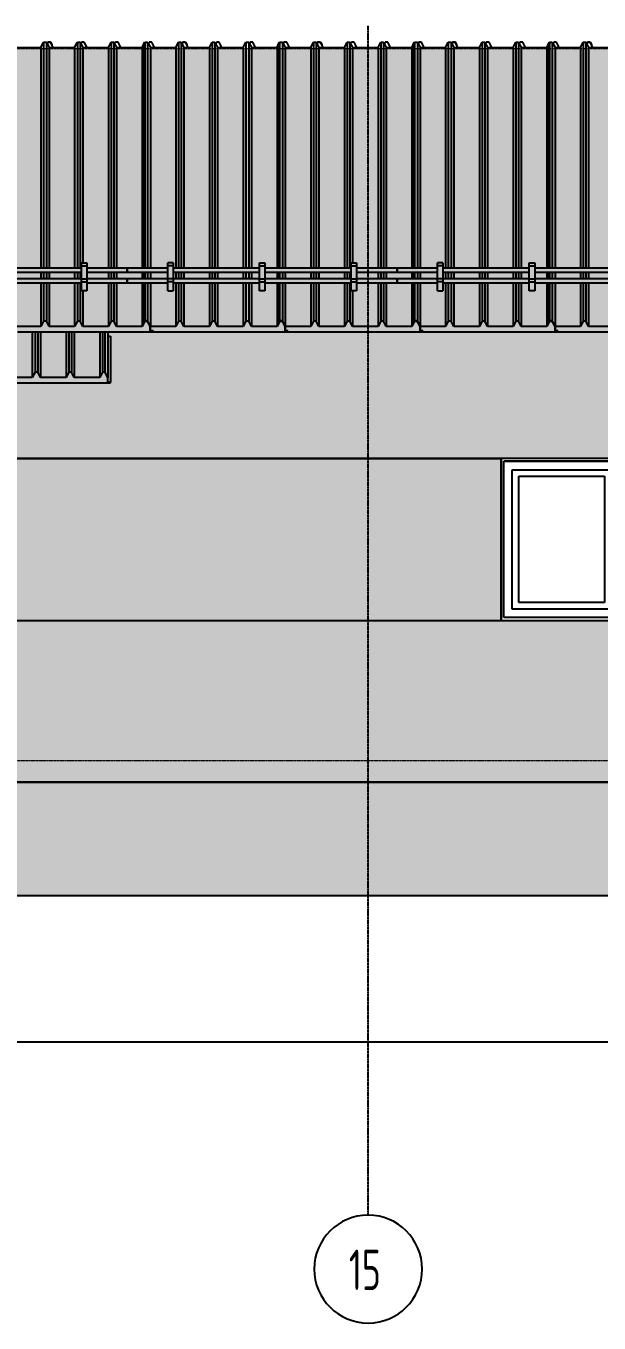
# Model space of a CAD drawing. Header units: millimetres. Extents: x 2162 to 93478, y -2737 to 52379.
# Drawn here: x 15799 to 20047, y 27258 to 36874 of the extents above; entities that cross this region are included whole.
import ezdxf

# ---------------------------------------------------------------- set-up
doc = ezdxf.new("R2010")
doc.units = ezdxf.units.MM
doc.linetypes.add('Штрихпунктир 15 х 2 х 2 мм', pattern=[19, 15, -2, 0, -2])
doc.linetypes.add('Штрихпунктирная', pattern=[30, 25, -2.25, 0.5, -2.25])
doc.layers.add('Axes', color=40, linetype='Штрихпунктирная')
doc.layers.add('Dimension', color=4, linetype='Continuous')
doc.layers.add('Level', color=7, linetype='Continuous', lineweight=9)
doc.layers.add('Text', color=219, linetype='Continuous', lineweight=20)
doc.styles.add('GOST Common_1', font='gost.shx', dxfattribs={"width": 0.8, "height": 250})
doc.styles.add('KOTE', font='romrust.shx', dxfattribs={"width": 0.8})
doc.dimstyles.new('ayala 100', dxfattribs={"dimscale": 50, "dimtxt": 6, "dimasz": 4.4, "dimexe": 3, "dimexo": 5, "dimgap": 1, "dimtad": 1, "dimtoh": 1, "dimdec": 0, "dimzin": 9, "dimdsep": 46, "dimtxsty": 'KOTE', "dimblk": 'ARCHTICK', "dimcen": 0, "dimdle": 3, "dimclrd": 4, "dimclre": 4, "dimclrt": 3, "dimadec": 0, "dimazin": 0, "dimtfac": 0.666667, "dimtdec": 0, "dimtix": 1, "dimtmove": 1, "dimatfit": 0, "dimfxl": 1, "dimtvp": 1, "dimtolj": 1, "dimarcsym": 0})

# ---------------------------------------------------------------- blocks, each defined once
blk = doc.blocks.new('wind02')
for p, q in [((-48392.2, 2240), (-48392.2, 1040)), ((-47492.2, 2240), (-48392.2, 2240)), ((-48372.2, 1060), (-48372.2, 2220)), ((-47512.2, 2220), (-48372.2, 2220)), ((-48372.2, 1060), (-48372.2, 2220)), ((-48372.2, 2220), (-47512.2, 2220)), ((-47512.2, 1060), (-47512.2, 2220)), ((-47512.2, 2220), (-47512.2, 1060)), ((-47492.2, 2240), (-47492.2, 1040)), ((-48309.2, 2157), (-47575.2, 2157)), ((-48309.2, 1123), (-48309.2, 2157)), ((-47575.2, 2157), (-47575.2, 1123)), ((-48260.2, 1172), (-48260.2, 2108)), ((-48260.2, 2108), (-47624.2, 2108)), ((-47624.2, 2108), (-47624.2, 1172)), ((-47624.2, 1172), (-48260.2, 1172)), ((-47512.2, 1060), (-48372.2, 1060)), ((-47512.2, 1060), (-48372.2, 1060)), ((-47575.2, 1123), (-48309.2, 1123)), ((-48392.2, 1040), (-47492.2, 1040))]:
    blk.add_line(p, q)
blk = doc.blocks.new('_ArchTick')
at = {"color": 0, "linetype": 'ByBlock', "const_width": 0.15}
blk.add_lwpolyline([(-0.5, -0.5), (0.5, 0.5)], dxfattribs=at)
blk = doc.blocks.new('*D80')
at = {"layer": 'Defpoints', "color": 0, "transparency": 16777216}
for p in [(60470.5, 29342.6), (6185.5, 28827.3), (60470.5, 28827.3)]:
    blk.add_point(p, dxfattribs=at)
at = {"layer": 'Dimension', "color": 4, "lineweight": -2, "transparency": 16777216}
for p, q in [((6185.5, 29077.3), (6185.5, 29492.6)), ((60470.5, 29077.3), (60470.5, 29492.6)), ((6035.5, 29342.6), (60620.5, 29342.6))]:
    blk.add_line(p, q, dxfattribs=at)
at = {"layer": 'Dimension', "color": 4, "lineweight": -2, "transparency": 16777216, "xscale": 220, "yscale": 220, "zscale": 220, "rotation": 180}
blk.add_blockref('_ArchTick', (6185.5, 29342.6), dxfattribs=at)
at = {"layer": 'Dimension', "color": 4, "lineweight": -2, "transparency": 16777216, "xscale": 220, "yscale": 220, "zscale": 220}
blk.add_blockref('_ArchTick', (60470.5, 29342.6), dxfattribs=at)
at = {"layer": 'Dimension', "color": 3, "transparency": 16777216, "insert": (33328, 29542.6), "char_height": 300, "attachment_point": 5, "style": 'KOTE'}
blk.add_mtext('\\A1;54285', dxfattribs=at)

msp = doc.modelspace()

# ---------------------------------------------------------------- hatches: boundary and pattern name
at = {"true_color": 0x61993b}
h = msp.add_hatch(color=85, dxfattribs=at)
h.dxf.hatch_style = 1
h.paths.add_polyline_path([(48769.5, 36707.7), (8890.8, 36707.7), (8890.8, 34609.3), (48769.5, 34609.3)])
h = msp.add_hatch(color=85, dxfattribs=at)
h.dxf.hatch_style = 1
h.paths.add_polyline_path([(16422.8, 34657.6), (5638.4, 34657.6), (5638.4, 34210.3), (16422.8, 34210.3)])
at = {"true_color": 0xecece7}
h = msp.add_hatch(color=254, dxfattribs=at)
h.dxf.hatch_style = 1
edge = h.paths.add_edge_path(flags=17)
edge.add_line((23395.5, 33667.6), (23024.7, 33667.6))
edge.add_line((23024.7, 33667.6), (23024.7, 32467.6))
edge.add_line((23024.7, 32467.6), (23230.7, 32467.6))
edge.add_line((23230.7, 32467.6), (23230.7, 32527.7))
edge.add_line((23230.7, 32527.7), (23225.7, 32527.7))
edge.add_line((23225.7, 32527.7), (23225.7, 32577.7))
edge.add_line((23225.7, 32577.7), (23275.7, 32577.7))
edge.add_line((23275.7, 32577.7), (23275.7, 32572.7))
edge.add_line((23275.7, 32572.7), (23236.2, 32572.7))
edge.add_arc((23236.2, 32567.2), 5.5, 90, 174.78409)
edge.add_line((23230.7, 32567.7), (23233.9, 32567.7))
edge.add_line((23233.9, 32567.7), (23235.7, 32567.7))
edge.add_line((23235.7, 32567.7), (23241.2, 32567.7))
edge.add_line((23241.2, 32567.7), (23278.9, 32567.7))
edge.add_line((23278.9, 32567.7), (23280.7, 32567.7))
edge.add_line((23280.7, 32567.7), (23280.7, 32467.6))
edge.add_line((23280.7, 32467.6), (23395.5, 32467.6))
edge.add_line((23395.5, 32467.6), (23395.5, 33667.6))
h.paths.add_polyline_path([(23600.5, 34207.7), (23600.5, 33667.7), (26325.5, 33667.7), (26325.5, 32467.6), (26220.5, 32467.6), (25420.5, 32467.6), (24520.5, 32467.6), (23395.5, 32467.6), (23395.5, 33667.6), (23024.7, 33667.6), (23024.7, 33741.5), (21949.6, 33970), (21345.5, 33841.6), (21345.5, 33667.6), (21374.3, 33667.6), (22944.7, 33667.6), (22944.7, 32467.6), (22694.7, 32467.6), (22694.7, 33552.7), (21345.5, 33552.7), (21345.5, 31627.7), (21369.5, 31627.7), (21369.5, 30427.7), (21367.5, 30427.7), (21367.5, 31627.7), (21345.5, 31627.7), (21345.5, 33552.7), (21264.7, 33552.7), (21264.7, 31427.7), (21078.5, 31427.7), (21078.5, 33667.6), (21345.5, 33667.6), (21345.5, 33841.6), (20809.6, 33727.7), (20808.4, 33733.5), (20801.6, 33765.3), (20792.8, 33806.9), (21345.5, 33924.4), (21345.5, 34607.7), (19740.5, 34607.7), (19740.5, 34613.5), (19720.5, 34613.5), (19720.5, 34645.3), (19699.7, 34685.9), (19700.5, 34686.9), (19721, 34646.8), (19720.5, 34645.3), (19720.5, 34614), (19740.5, 34614), (19740.5, 34607.7), (20740.5, 34607.7), (20740.5, 34613.5), (20720.5, 34613.5), (20720.5, 34645.3), (20699.7, 34685.9), (20700.5, 34686.9), (20721, 34646.8), (20720.5, 34645.3), (20720.5, 34614), (20740.5, 34614), (20740.5, 34607.7), (21740.5, 34607.7), (21740.5, 34613.5), (21720.5, 34613.5), (21720.5, 34645.3), (21699.7, 34685.9), (21700.5, 34686.9), (21721, 34646.8), (21720.5, 34645.3), (21720.5, 34614), (21740.5, 34614), (21740.5, 34607.7), (22740.5, 34607.7), (22740.5, 34613.5), (22720.5, 34613.5), (22720.5, 34645.3), (22699.7, 34685.9), (22700.5, 34686.9), (22721, 34646.8), (22720.5, 34645.3), (22720.5, 34614), (22740.5, 34614), (22740.5, 34607.7), (23395.5, 34607.7), (23395.5, 34646.8), (23409.7, 34646.8), (23415.5, 34658.1), (23415.5, 34607.7), (23645.5, 34607.7), (23645.5, 34646.8), (23659.7, 34646.8), (23665.5, 34658.1), (23665.5, 34607.7), (23740.5, 34607.7), (23740.5, 34613.5), (23720.5, 34613.5), (23720.5, 34645.3), (23699.7, 34685.9), (23700.5, 34686.9), (23721, 34646.8), (23909.7, 34646.8), (23915.5, 34658.1), (23915.5, 34607.7), (24145.5, 34607.7), (24145.5, 34646.8), (24159.7, 34646.8), (24165.5, 34658.1), (24165.5, 34607.7), (24395.5, 34607.7), (24395.5, 34646.8), (24409.7, 34646.8), (24415.5, 34658.1), (24415.5, 34607.7), (24645.5, 34607.7), (24645.5, 34646.8), (24659.7, 34646.8), (24665.5, 34658.1), (24665.5, 34607.7), (24740.5, 34607.7), (24740.5, 34613.5), (24720.5, 34613.5), (24720.5, 34645.3), (24699.7, 34685.9), (24700.5, 34686.9), (24721, 34646.8), (24909.7, 34646.8), (24915.5, 34658.1), (24915.5, 34607.7), (25145.5, 34607.7), (25145.5, 34646.8), (25159.7, 34646.8), (25165.5, 34658.1), (25165.5, 34607.7), (25395.5, 34607.7), (25395.5, 34646.8), (25409.7, 34646.8), (25415.5, 34658.1), (25415.5, 34607.7), (25645.5, 34607.7), (25645.5, 34646.8), (25659.7, 34646.8), (25665.5, 34658.1), (25665.5, 34607.7), (25740.5, 34607.7), (25740.5, 34613.5), (25720.5, 34613.5), (25720.5, 34645.3), (25699.7, 34685.9), (25700.5, 34686.9), (25721, 34646.8), (25909.7, 34646.8), (25915.5, 34658.1), (25915.5, 34607.7), (26145.5, 34607.7), (26145.5, 34646.8), (26159.7, 34646.8), (26165.5, 34658.1), (26165.5, 34607.7), (26395.5, 34607.7), (26395.5, 34646.8), (26409.7, 34646.8), (26415.5, 34658.1), (26415.5, 34607.7), (26645.5, 34607.7), (26645.5, 34246.8), (26455.5, 34246.8), (26435.5, 34285.9), (26415.5, 34285.9), (26395.5, 34246.8), (26205.5, 34246.8), (26185.5, 34285.9), (26165.5, 34285.9), (26145.5, 34246.8), (25955.5, 34246.8), (25935.5, 34285.9), (25915.5, 34285.9), (25895.5, 34246.8), (25705.9, 34246.8), (25706.3, 34246), (25706.3, 34245.3), (25685.5, 34285.9), (25665.5, 34285.9), (25645.5, 34246.8), (25455.5, 34246.8), (25435.5, 34285.9), (25415.5, 34285.9), (25395.5, 34246.8), (25205.5, 34246.8), (25185.5, 34285.9), (25165.5, 34285.9), (25145.5, 34246.8), (24955.5, 34246.8), (24935.5, 34285.9), (24915.5, 34285.9), (24895.5, 34246.8), (24705.5, 34246.8), (24685.5, 34285.9), (24665.5, 34285.9), (24645.5, 34246.8), (24455.5, 34246.8), (24435.5, 34285.9), (24415.5, 34285.9), (24395.5, 34246.8), (24205.5, 34246.8), (24185.5, 34285.9), (24165.5, 34285.9), (24145.5, 34246.8), (23955.5, 34246.8), (23935.5, 34285.9), (23915.5, 34285.9), (23895.5, 34246.8), (23705.5, 34246.8), (23685.5, 34285.9), (23665.5, 34285.9), (23645.5, 34246.8), (23455.5, 34246.8), (23435.5, 34285.9), (23415.5, 34285.9), (23395.5, 34246.8), (23395.5, 34207.7)])
h.paths.add_polyline_path([(23106.5, 33806.9), (23102.5, 33788.4), (23097.8, 33766), (23091, 33734), (21951, 33976.3), (21957.8, 34008.3), (21962.5, 34030.3), (21966.5, 34049.2)], flags=16)
h.paths.add_polyline_path([(23106.5, 33806.9), (23102.5, 33788.4), (23102.5, 33788), (23097.8, 33766), (23091, 33734), (21951, 33976.3), (21957.8, 34008.3), (21962.5, 34030.3), (21962.5, 34030.7), (21966.5, 34049.2)], flags=0)
h.paths.add_polyline_path([(23102.5, 33788.4), (23102.5, 33788), (21962.5, 34030.3), (21962.5, 34030.7)], flags=0)
h.paths.add_polyline_path([(24625.5, 33647.7), (25485.5, 33647.7), (25485.5, 32487.7), (24625.5, 32487.7)], flags=16)
h.paths.add_polyline_path([(24688.5, 33584.7), (25422.5, 33584.7), (25422.5, 32550.7), (24688.5, 32550.7)], flags=0)
h.paths.add_polyline_path([(24737.5, 33535.7), (25373.5, 33535.7), (25373.5, 32599.7), (24737.5, 32599.7)], flags=0)
h.paths.add_polyline_path([(25665.6, 34286.9), (25665.2, 34286.1), (25685.8, 34286.1), (25686.3, 34286.9)], flags=16)
h.paths.add_polyline_path([(21345.5, 34607.7), (20740.5, 34607.7), (19740.5, 34607.7), (18335.5, 34607.7), (18335.5, 33667.6), (19320.5, 33667.6), (20220.5, 33667.6), (20998.5, 33667.6), (20998.5, 33767.8), (20809.6, 33727.7), (20808.4, 33733.5), (20801.6, 33765.3), (20792.8, 33806.9), (21345.5, 33924.4)], flags=17)
h.paths.add_polyline_path([(21949.6, 33970), (21345.5, 33841.6), (21345.5, 33667.6), (21374.3, 33667.6), (22944.7, 33667.6), (22944.7, 33758.5)], flags=17)
h.paths.add_polyline_path([(21345.5, 33841.6), (20809.6, 33727.7), (20808.4, 33733.5), (20801.6, 33765.3), (20792.8, 33806.9), (21345.5, 33924.4), (21345.5, 34607.7), (20740.5, 34607.7), (19740.5, 34607.7), (18335.5, 34607.7), (18335.5, 33667.6), (19320.5, 33667.6), (20220.5, 33667.6), (20998.5, 33667.6), (20998.5, 31427.7), (21078.5, 31427.7), (21078.5, 33667.6), (21345.5, 33667.6)])
h.paths.add_polyline_path([(22944.7, 32467.6), (22694.7, 32467.6), (22694.7, 33552.7), (21345.5, 33552.7), (21345.5, 31627.7), (21367.5, 31627.7), (21369.5, 31627.7), (21369.5, 31427.7), (22944.7, 31427.7)], flags=17)
h.paths.add_polyline_path([(22574.7, 31472.7), (21804.7, 31472.7), (21384.7, 31472.7), (21384.7, 33432.7), (21804.7, 33432.7), (22574.7, 33432.7)], flags=16)
h.paths.add_polyline_path([(22467.7, 31772.7), (21979.7, 31772.7), (21979.7, 33247.7), (22467.7, 33247.7)], flags=0)
edge = h.paths.add_edge_path(flags=0)
edge.add_arc((21864.7, 32527.7), 30, 0, 360)
h.paths.add_polyline_path([(21890.1, 32524.8), (21888.5, 32518.1), (21884.9, 32511.9), (21879.8, 32507), (21873.5, 32503.6), (21866.5, 32502.1), (21859.3, 32502.6), (21852.6, 32505.1), (21846.9, 32509.3), (21842.5, 32514.9), (21839.8, 32521.6), (21839.1, 32528.5), (21840.2, 32535.3), (21843.3, 32541.7), (21848, 32547.1), (21854, 32551), (21860.9, 32553), (21868, 32553.1), (21874.9, 32551.2), (21881, 32547.4), (21885.9, 32542.1), (21889, 32535.7), (21890.3, 32528.9), (21889.7, 32522), (21887.2, 32515.4), (21882.9, 32509.6), (21877.2, 32505.3), (21870.5, 32502.7), (21863.4, 32502.1), (21856.4, 32503.4), (21850, 32506.7), (21844.8, 32511.6), (21841.1, 32517.7), (21839.4, 32524.1), (21839.3, 32530.5), (21840.9, 32537.2), (21844.5, 32543.4), (21849.6, 32548.4), (21855.9, 32551.7), (21862.9, 32553.2), (21870.1, 32552.7), (21876.8, 32550.3), (21882.6, 32546.1), (21886.9, 32540.4), (21889.6, 32533.8), (21890.3, 32526.9), (21889.2, 32520.1), (21886.1, 32513.6), (21881.4, 32508.2), (21875.4, 32504.4), (21868.5, 32502.3), (21861.4, 32502.3), (21854.5, 32504.2), (21848.4, 32507.9), (21843.6, 32513.2), (21840.4, 32519.6), (21839.1, 32526.4), (21839.7, 32533.3), (21842.2, 32540), (21846.5, 32545.7), (21852.2, 32550), (21858.9, 32552.6), (21866, 32553.3), (21873, 32551.9), (21879.4, 32548.7), (21884.6, 32543.8), (21888.3, 32537.6), (21890, 32531.2)], flags=0)
edge = h.paths.add_edge_path(flags=0)
edge.add_arc((21864.7, 32527.7), 15, 0, 360)
h.paths.add_polyline_path([(23395.5, 32467.6), (23280.7, 32467.6), (23280.7, 32567.7), (23278.9, 32567.7), (23241.2, 32567.7), (23235.7, 32567.7), (23233.9, 32567.7), (23225.7, 32567.7), (23225.7, 32527.7), (23230.7, 32527.7), (23230.7, 32467.6), (23024.7, 32467.6), (23024.7, 31427.7), (23395.5, 31427.7)], flags=17)
edge = h.paths.add_edge_path(flags=16)
edge.add_line((23205.7, 31977.7), (23230.7, 31977.7))
edge.add_line((23230.7, 31977.7), (23230.7, 31952.7))
edge.add_line((23230.7, 31952.7), (23227.7, 31952.7))
edge.add_line((23227.7, 31952.7), (23227.7, 31971.2))
edge.add_arc((23224.2, 31971.2), 3.5, 0, 90)
edge.add_line((23224.2, 31974.7), (23206.9, 31974.7))
edge.add_arc((23206.9, 31975.9), 1.2, 180, 270, ccw=False)
edge.add_line((23205.7, 31975.9), (23205.7, 31977.7))
h = msp.add_hatch(color=254, dxfattribs=at)
h.dxf.hatch_style = 1
h.paths.add_polyline_path([(10820.5, 32467.6), (10820.5, 33527.7), (11830.5, 33527.7), (11830.5, 32467.6), (12315.5, 32467.6), (12315.5, 33667.6), (9377.5, 33667.6), (9377.5, 32467.6)])
h.paths.add_polyline_path([(18335.5, 33667.6), (18335.5, 34607.7), (15325.5, 34607.7), (15325.5, 33667.6)])
h.paths.add_polyline_path([(15426.6, 34228.5), (14426.6, 34228.5), (14426.6, 34234.8), (14406.6, 34234.8), (14406.6, 34266.8), (14386.1, 34306.9), (14365.6, 34306.9), (14356.3, 34288.8), (14355.6, 34289.1), (14365.1, 34307.7), (14386.6, 34307.7), (14407.1, 34267.6), (14595.8, 34267.6), (14615.8, 34306.7), (14635.8, 34306.7), (14655.8, 34267.6), (14845.8, 34267.6), (14865.8, 34306.7), (14885.8, 34306.7), (14905.8, 34267.6), (15095.8, 34267.6), (15115.8, 34306.7), (15135.8, 34306.7), (15155.8, 34267.6), (15345.8, 34267.6), (15356.6, 34288.7), (15355.6, 34289.1), (15365.1, 34307.7), (15386.6, 34307.7), (15407.1, 34267.6), (15595.8, 34267.6), (15615.8, 34306.7), (15635.8, 34306.7), (15655.8, 34267.6), (15845.8, 34267.6), (15865.8, 34306.7), (15885.8, 34306.7), (15905.8, 34267.6), (16095.8, 34267.6), (16115.8, 34306.7), (16135.8, 34306.7), (16155.8, 34267.6), (16345.8, 34267.6), (16365.8, 34306.7), (16385.8, 34306.7), (16406.6, 34266.1), (16406.6, 34574.4), (16426.6, 34574.4), (16426.6, 34234.3), (16426.6, 34228.5)])
h.paths.add_polyline_path([(15426.6, 34234.3), (15406.6, 34234.3), (15406.6, 34266.1), (15385.8, 34306.7), (15365.5, 34306.7), (15365.6, 34306.9), (15386.1, 34306.9), (15406.6, 34266.8), (15406.6, 34234.8), (15426.6, 34234.8)], flags=16)
h = msp.add_hatch(color=254, dxfattribs=at)
h.dxf.hatch_style = 1
h.paths.add_polyline_path([(21345.5, 34607.7), (18335.5, 34607.7), (18335.5, 33667.6), (19320.5, 33667.6), (19320.5, 33667.7), (20220.5, 33667.7), (20998.5, 33667.6), (20998.5, 31427.7), (21078.5, 31427.7), (21078.5, 33667.6), (21345.5, 33667.6), (21345.5, 33841.6), (20809.6, 33727.7), (20808.4, 33733.5), (20801.6, 33765.3), (20792.8, 33806.9), (21345.5, 33924.4)])
h.paths.add_polyline_path([(19320.5, 33667.6), (18335.5, 33667.6), (18335.5, 32467.6), (19320.5, 32467.6)], flags=17)
h.paths.add_polyline_path([(20998.5, 33667.6), (20220.5, 33667.6), (20220.5, 32467.6), (20668.7, 32467.6), (20668.7, 32567.7), (20670.5, 32567.7), (20675.5, 32572.7, -0.414214), (20673.7, 32574.5), (20673.7, 32577.7), (20723.7, 32577.7), (20723.7, 32527.7), (20723.2, 32467.6), (20998.5, 32467.6)], flags=16)
h.paths.add_polyline_path([(20998.5, 33667.6), (20220.5, 33667.6), (20220.5, 32467.6), (20668.7, 32467.6), (20668.7, 31427.7), (20718.7, 31427.7), (20718.7, 31527.7), (20722.7, 31527.7), (20722.7, 31427.7), (20998.5, 31427.7)], flags=17)
h.paths.add_polyline_path([(20743.7, 31977.7), (20743.7, 31974.7), (20725.2, 31974.7, 0.414214), (20721.7, 31971.2), (20721.7, 31953.9, -0.414214), (20720.5, 31952.7), (20718.7, 31952.7), (20718.7, 31977.7), (20718.7, 32529.5), (20718.7, 32567.2, 0.414214), (20713.2, 32572.7), (20673.7, 32572.7), (20673.7, 32577.7), (20723.7, 32577.7), (20723.7, 32527.7), (20718.7, 32527.7), (20718.7, 31977.7)], flags=16)
h.paths.add_polyline_path([(20668.7, 32467.6), (20220.5, 32467.6), (19320.5, 32467.6), (18335.5, 32467.6), (18335.5, 31427.7), (20668.7, 31427.7)], flags=17)
h.paths.add_polyline_path([(20668.7, 31427.7), (18335.5, 31427.7), (18335.5, 31267.7), (20767.1, 31267.7, 0.310096), (20771.9, 31274.7), (20771.9, 31282.7), (20718.7, 31282.7), (20718.7, 31277.7), (20715.5, 31277.7), (20713.7, 31277.7), (20708.2, 31277.7), (20670.5, 31277.7), (20668.7, 31277.7)])
h = msp.add_hatch(color=254, dxfattribs=at)
h.dxf.hatch_style = 1
h.paths.add_polyline_path([(15325.5, 33667.6), (15325.5, 32597.7), (15340.7, 32597.7), (15340.7, 32592.8, -0.21867), (15347.6, 32577.7, -0.21867), (15340.7, 32562.5), (15340.7, 32557.7), (15365.1, 32557.7), (15365.1, 32467.6), (18335.5, 32467.6), (18335.5, 33667.6)])
h.paths.add_polyline_path([(15365.1, 32467.6), (15365.1, 31427.7), (18335.5, 31427.7), (18335.5, 32467.6)])
h.paths.add_polyline_path([(18335.5, 31267.7), (18335.5, 31427.7), (15365.1, 31427.7), (15365.1, 31397.7), (15340.7, 31397.7), (15325.5, 31397.7), (15325.5, 31267.7)])
at = {"true_color": 0x61993b}
h = msp.add_hatch(color=85, dxfattribs=at)
h.dxf.hatch_style = 1
h.paths.add_polyline_path([(9190, 30427.7), (9190, 31267.7), (6240.5, 31267.6), (6240.5, 31267.6), (6200.5, 31267.6), (6185.5, 31267.6), (6185.5, 30427.6)])
h.paths.add_polyline_path([(12268.8, 30427.7), (12260.5, 30457.7), (12260.5, 31203.7), (12255.5, 31203.7), (12213.2, 31247.7), (9817.8, 31247.7), (9775.5, 31203.7), (9770.5, 31203.7), (9770.5, 30457.7), (9762.3, 30427.7)])
h.paths.add_polyline_path([(9310.5, 30427.7), (9668.8, 30427.7), (9660.5, 30457.7), (9660.5, 31203.7), (9655.5, 31203.7), (9613.2, 31247.7), (9510.5, 31247.7), (9510.5, 31267.7), (9377.5, 31267.7), (9337.5, 31267.7), (9322.5, 31267.7), (9310.5, 31267.7)])
h.paths.add_polyline_path([(9310.5, 31267.7), (9190, 31267.7), (9190, 30427.7), (9310.5, 30427.7)])
h.paths.add_polyline_path([(12570.3, 31090.2), (12570.3, 30917.7), (13770.3, 30917.7), (13770.3, 31090.2)])
h.paths.add_polyline_path([(13770.3, 31155.2), (13770.3, 31247.7), (12570.3, 31247.7), (12570.3, 31155.2)])
h.paths.add_polyline_path([(12370.5, 30457.7), (12362.3, 30427.7), (12512.3, 30427.7), (12512.3, 31247.7), (12417.8, 31247.7), (12375.5, 31203.7), (12370.5, 31203.7)])
h.paths.add_polyline_path([(13770.3, 30427.7), (13770.3, 30615.2), (12570.3, 30615.2), (12570.3, 30427.7)])
h.paths.add_polyline_path([(12570.3, 30852.7), (12570.3, 30680.2), (13770.3, 30680.2), (13770.3, 30852.7)])
h.paths.add_polyline_path([(13933, 31203.7), (13928, 31203.7), (13885.7, 31247.7), (13828.3, 31247.7), (13828.3, 30427.7), (13941.3, 30427.7), (13933, 30457.7)])
h.paths.add_polyline_path([(14043, 30457.7), (14034.8, 30427.7), (15141.3, 30427.7), (15133, 30457.7), (15133, 31203.7), (15128, 31203.7), (15085.7, 31247.7), (14090.4, 31247.7), (14048, 31203.7), (14043, 31203.7)])
h.paths.add_polyline_path([(15243, 30457.7), (15234.8, 30427.7), (15325.5, 30427.7), (15325.5, 31247.7), (15290.4, 31247.7), (15248, 31203.7), (15243, 31203.7)])
h.paths.add_polyline_path([(15325.5, 31267.7), (15325.5, 30427.7), (18335.5, 30427.7), (18335.5, 31267.7)])
h = msp.add_hatch(color=85, dxfattribs=at)
h.dxf.hatch_style = 1
h.paths.add_polyline_path([(60590.5, 31267.7), (9190, 31267.7), (9190, 30427.7), (60590.5, 30427.7)])
h = msp.add_hatch(color=85, dxfattribs=at)
h.dxf.hatch_style = 1
h.paths.add_polyline_path([(20937.2, 31267.7), (15738.8, 31267.7), (15738.8, 30427.7), (20937.2, 30427.7)])

# ---------------------------------------------------------------- linework, layer by layer
for p, q in [((15909.7, 36715), (15929.7, 36754.1)), ((15929.7, 36754.1), (15949.7, 36754.1)), ((15929.7, 36754.1), (15929.7, 35078.1)), ((15949.7, 36754.1), (15969.7, 36715)), ((15949.7, 36754.1), (15949.7, 35078.1)), ((15960.5, 36755.1), (15954.9, 36744.1)), ((15955.3, 36743.2), (15961, 36754.3)), ((15961.3, 36754.1), (15955.5, 36742.8)), ((15982, 36755.1), (15960.5, 36755.1)), ((15961, 36754.3), (15981.5, 36754.3)), ((15981.3, 36754.1), (15961.3, 36754.1)), ((16001.3, 36715), (15981.3, 36754.1)), ((15981.5, 36754.3), (15990.8, 36736.2)), ((15991.5, 36736.5), (15982, 36755.1)), ((15990.8, 36736.2), (15991.5, 36736.5)), ((15991.5, 36736.5), (15991.5, 36734.1)), ((16159.7, 36715), (16179.7, 36754.1)), ((16179.7, 36754.1), (16199.7, 36754.1)), ((16179.7, 36754.1), (16179.7, 35078.3)), ((16199.7, 36754.1), (16219.7, 36715)), ((16199.7, 36754.1), (16199.7, 35078.4)), ((16211.3, 36754.1), (16205.5, 36742.8)), ((16231.3, 36754.1), (16211.3, 36754.1)), ((16251.3, 36715), (16231.3, 36754.1)), ((16409.7, 36715), (16429.7, 36754.1)), ((16429.7, 36754.1), (16449.7, 36754.1)), ((16429.7, 36754.1), (16429.7, 35078.1)), ((16449.7, 36754.1), (16469.7, 36715)), ((16449.7, 36754.1), (16449.7, 35078.1)), ((16461.3, 36754.1), (16455.5, 36742.8)), ((16481.3, 36754.1), (16461.3, 36754.1)), ((16501.3, 36715), (16481.3, 36754.1)), ((16659.7, 36715), (16669.5, 36734.1)), ((16669.5, 36736.5), (16679, 36755.1)), ((16669.5, 36736.5), (16669.5, 35078.1)), ((16679, 36755.1), (16700.5, 36755.1)), ((16679, 36755.1), (16679, 35078.1)), ((16700.5, 36755.1), (16721, 36715)), ((16700.5, 36755.1), (16700.5, 35078.1)), ((16711.3, 36754.1), (16706.1, 36744.1)), ((16731.3, 36754.1), (16711.3, 36754.1)), ((16751.3, 36715), (16731.3, 36754.1)), ((16909.7, 36715), (16929.7, 36754.1)), ((16929.7, 36754.1), (16949.7, 36754.1)), ((16929.7, 36754.1), (16929.7, 35078.4)), ((16949.7, 36754.1), (16969.7, 36715)), ((16949.7, 36754.1), (16949.7, 35078.4)), ((16960.5, 36755.1), (16954.9, 36744.1)), ((16955.3, 36743.2), (16961, 36754.3)), ((16961.3, 36754.1), (16955.5, 36742.8)), ((16982, 36755.1), (16960.5, 36755.1)), ((16961, 36754.3), (16981.5, 36754.3)), ((16981.3, 36754.1), (16961.3, 36754.1)), ((17001.3, 36715), (16981.3, 36754.1)), ((16981.5, 36754.3), (16990.8, 36736.2)), ((16991.5, 36736.5), (16982, 36755.1)), ((16990.8, 36736.2), (16991.5, 36736.5)), ((16991.5, 36736.5), (16991.5, 36734.1)), ((17159.7, 36715), (17179.7, 36754.1)), ((17179.7, 36754.1), (17199.7, 36754.1)), ((17179.7, 36754.1), (17179.7, 35078.1)), ((17199.7, 36754.1), (17219.7, 36715)), ((17199.7, 36754.1), (17199.7, 35078.1)), ((17211.3, 36754.1), (17205.5, 36742.8)), ((17231.3, 36754.1), (17211.3, 36754.1)), ((17251.3, 36715), (17231.3, 36754.1)), ((17409.7, 36715), (17429.7, 36754.1)), ((17429.7, 36754.1), (17449.7, 36754.1)), ((17429.7, 36754.1), (17429.7, 35078.3)), ((17449.7, 36754.1), (17469.7, 36715)), ((17449.7, 36754.1), (17449.7, 35078.3)), ((17461.3, 36754.1), (17455.5, 36742.8)), ((17481.3, 36754.1), (17461.3, 36754.1)), ((17501.3, 36715), (17481.3, 36754.1)), ((17659.7, 36715), (17669.5, 36734.1)), ((17669.5, 36736.5), (17679, 36755.1)), ((17669.5, 36736.5), (17669.5, 35078.4)), ((17679, 36755.1), (17700.5, 36755.1)), ((17679, 36755.1), (17679, 35078.4)), ((17700.5, 36755.1), (17721, 36715)), ((17700.5, 36755.1), (17700.5, 35078.4)), ((17711.3, 36754.1), (17706.1, 36744.1)), ((17731.3, 36754.1), (17711.3, 36754.1)), ((17751.3, 36715), (17731.3, 36754.1)), ((17909.7, 36715), (17929.7, 36754.1)), ((17929.7, 36754.1), (17949.7, 36754.1)), ((17929.7, 36754.1), (17929.7, 35078.1)), ((17949.7, 36754.1), (17969.7, 36715)), ((17949.7, 36754.1), (17949.7, 35078.1)), ((17960.5, 36755.1), (17954.9, 36744.1)), ((17955.3, 36743.2), (17961, 36754.3)), ((17961.3, 36754.1), (17955.5, 36742.8)), ((17982, 36755.1), (17960.5, 36755.1)), ((17961, 36754.3), (17981.5, 36754.3)), ((17981.3, 36754.1), (17961.3, 36754.1)), ((18001.3, 36715), (17981.3, 36754.1)), ((17981.5, 36754.3), (17990.8, 36736.2)), ((17991.5, 36736.5), (17982, 36755.1)), ((17990.8, 36736.2), (17991.5, 36736.5)), ((17991.5, 36736.5), (17991.5, 36734.1)), ((18159.7, 36715), (18179.7, 36754.1)), ((18179.7, 36754.1), (18199.7, 36754.1)), ((18179.7, 36754.1), (18179.7, 35078.3)), ((18199.7, 36754.1), (18219.7, 36715)), ((18199.7, 36754.1), (18199.7, 35078.4)), ((18211.3, 36754.1), (18205.5, 36742.8)), ((18231.3, 36754.1), (18211.3, 36754.1)), ((18251.3, 36715), (18231.3, 36754.1)), ((18409.7, 36715), (18429.7, 36754.1)), ((18429.7, 36754.1), (18449.7, 36754.1)), ((18429.7, 36754.1), (18429.7, 35078.1)), ((18449.7, 36754.1), (18469.7, 36715)), ((18449.7, 36754.1), (18449.7, 35078.1)), ((18461.3, 36754.1), (18455.5, 36742.8)), ((18481.3, 36754.1), (18461.3, 36754.1)), ((18501.3, 36715), (18481.3, 36754.1)), ((18659.7, 36715), (18669.5, 36734.1)), ((18669.5, 36736.5), (18679, 36755.1)), ((18669.5, 36736.5), (18669.5, 35078.1)), ((18679, 36755.1), (18700.5, 36755.1)), ((18679, 36755.1), (18679, 35078.1)), ((18700.5, 36755.1), (18721, 36715)), ((18700.5, 36755.1), (18700.5, 35078.1)), ((18711.3, 36754.1), (18706.1, 36744.1)), ((18731.3, 36754.1), (18711.3, 36754.1)), ((18751.3, 36715), (18731.3, 36754.1)), ((18909.7, 36715), (18929.7, 36754.1)), ((18929.7, 36754.1), (18949.7, 36754.1)), ((18929.7, 36754.1), (18929.7, 35078.4)), ((18949.7, 36754.1), (18969.7, 36715)), ((18949.7, 36754.1), (18949.7, 35078.4)), ((18960.5, 36755.1), (18954.9, 36744.1)), ((18955.3, 36743.2), (18961, 36754.3)), ((18961.3, 36754.1), (18955.5, 36742.8)), ((18982, 36755.1), (18960.5, 36755.1)), ((18961, 36754.3), (18981.5, 36754.3)), ((18981.3, 36754.1), (18961.3, 36754.1)), ((19001.3, 36715), (18981.3, 36754.1)), ((18981.5, 36754.3), (18990.8, 36736.2)), ((18991.5, 36736.5), (18982, 36755.1)), ((18990.8, 36736.2), (18991.5, 36736.5)), ((18991.5, 36736.5), (18991.5, 36734.1)), ((19159.7, 36715), (19179.7, 36754.1)), ((19179.7, 36754.1), (19199.7, 36754.1)), ((19179.7, 36754.1), (19179.7, 35078.1)), ((19199.7, 36754.1), (19219.7, 36715)), ((19199.7, 36754.1), (19199.7, 35078.1)), ((19211.3, 36754.1), (19205.5, 36742.8)), ((19231.3, 36754.1), (19211.3, 36754.1)), ((19251.3, 36715), (19231.3, 36754.1)), ((19409.7, 36715), (19429.7, 36754.1)), ((19429.7, 36754.1), (19449.7, 36754.1)), ((19429.7, 36754.1), (19429.7, 35078.3)), ((19449.7, 36754.1), (19469.7, 36715)), ((19449.7, 36754.1), (19449.7, 35078.3)), ((19461.3, 36754.1), (19455.5, 36742.8)), ((19481.3, 36754.1), (19461.3, 36754.1)), ((19501.3, 36715), (19481.3, 36754.1)), ((19659.7, 36715), (19669.5, 36734.1)), ((19669.5, 36736.5), (19679, 36755.1)), ((19669.5, 36736.5), (19669.5, 35078.4)), ((19679, 36755.1), (19700.5, 36755.1)), ((19679, 36755.1), (19679, 35078.4)), ((19700.5, 36755.1), (19721, 36715)), ((19700.5, 36755.1), (19700.5, 35078.4)), ((19711.3, 36754.1), (19706.1, 36744.1)), ((19731.3, 36754.1), (19711.3, 36754.1)), ((19751.3, 36715), (19731.3, 36754.1)), ((19909.7, 36715), (19929.7, 36754.1)), ((19929.7, 36754.1), (19949.7, 36754.1)), ((19929.7, 36754.1), (19929.7, 35078.1)), ((19949.7, 36754.1), (19969.7, 36715)), ((19949.7, 36754.1), (19949.7, 35078.1)), ((19960.5, 36755.1), (19954.9, 36744.1)), ((19955.3, 36743.2), (19961, 36754.3)), ((19961.3, 36754.1), (19955.5, 36742.8)), ((19982, 36755.1), (19960.5, 36755.1)), ((19961, 36754.3), (19981.5, 36754.3)), ((19981.3, 36754.1), (19961.3, 36754.1)), ((20001.3, 36715), (19981.3, 36754.1)), ((19981.5, 36754.3), (19990.8, 36736.2)), ((19991.5, 36736.5), (19982, 36755.1)), ((19990.8, 36736.2), (19991.5, 36736.5)), ((19991.5, 36736.5), (19991.5, 36734.1)), ((15721, 36715), (15909.7, 36715)), ((15909.7, 36715), (15909.7, 35078.1)), ((15969.7, 36715), (16159.7, 36715)), ((15969.7, 36715), (15969.7, 35078.1)), ((16159.7, 36715), (16159.7, 35078.3)), ((16219.7, 36715), (16409.7, 36715)), ((16219.7, 36715), (16219.7, 35117.8)), ((16409.7, 36715), (16409.7, 35078.1)), ((16469.7, 36715), (16659.7, 36715)), ((16469.7, 36715), (16469.7, 35078.1)), ((16659.7, 36715), (16659.7, 35078.1)), ((16721, 36715), (16909.7, 36715)), ((16721, 36715), (16721, 35078.1)), ((16909.7, 36715), (16909.7, 35078.4)), ((16969.7, 36715), (17159.7, 36715)), ((16969.7, 36715), (16969.7, 35078.4)), ((17159.7, 36715), (17159.7, 35078.1)), ((17219.7, 36715), (17409.7, 36715)), ((17219.7, 36715), (17219.7, 35078.1)), ((17409.7, 36715), (17409.7, 35078.3)), ((17469.7, 36715), (17659.7, 36715)), ((17469.7, 36715), (17469.7, 35078.3)), ((17659.7, 36715), (17659.7, 35078.4)), ((17721, 36715), (17909.7, 36715)), ((17721, 36715), (17721, 35078.4)), ((17909.7, 36715), (17909.7, 35078.1)), ((17969.7, 36715), (18159.7, 36715)), ((17969.7, 36715), (17969.7, 35078.1)), ((18159.7, 36715), (18159.7, 35078.3)), ((18219.7, 36715), (18409.7, 36715)), ((18219.7, 36715), (18219.7, 35117.8)), ((18409.7, 36715), (18409.7, 35078.1)), ((18469.7, 36715), (18659.7, 36715)), ((18469.7, 36715), (18469.7, 35078.1)), ((18659.7, 36715), (18659.7, 35078.1)), ((18721, 36715), (18909.7, 36715)), ((18721, 36715), (18721, 35078.1)), ((18909.7, 36715), (18909.7, 35078.4)), ((18969.7, 36715), (19159.7, 36715)), ((18969.7, 36715), (18969.7, 35078.4)), ((19159.7, 36715), (19159.7, 35078.1)), ((19219.7, 36715), (19409.7, 36715)), ((19219.7, 36715), (19219.7, 35078.1)), ((19409.7, 36715), (19409.7, 35078.3)), ((19469.7, 36715), (19659.7, 36715)), ((19469.7, 36715), (19469.7, 35078.3)), ((19659.7, 36715), (19659.7, 35078.4)), ((19721, 36715), (19909.7, 36715)), ((19721, 36715), (19721, 35078.4)), ((19909.7, 36715), (19909.7, 35078.1)), ((19969.7, 36715), (20159.7, 36715)), ((19969.7, 36715), (19969.7, 35078.1)), ((15909.7, 35048.4), (15909.7, 34999.8)), ((15929.7, 35048.4), (15929.7, 34999.8)), ((15949.7, 35048.4), (15949.7, 34999.8)), ((15969.7, 35048.4), (15969.7, 34999.8)), ((16159.7, 35048.4), (16159.7, 35000.1)), ((16179.7, 35048.4), (16179.7, 35000.1)), ((16199.7, 35048.4), (16199.7, 35000.1)), ((16210, 35097), (16250, 35097)), ((16409.7, 35048.4), (16409.7, 34999.8)), ((16429.7, 35048.4), (16429.7, 34999.8)), ((16449.7, 35048.4), (16449.7, 34999.8)), ((16469.7, 35048.4), (16469.7, 34999.8)), ((16550, 35078.4), (16550, 35078.4)), ((16550, 35078.4), (16550, 35078.4)), ((16659.7, 35048.4), (16659.7, 34999.8)), ((16669.5, 35048.4), (16669.5, 34999.8)), ((16679, 35048.4), (16679, 34999.8)), ((16700.5, 35048.4), (16700.5, 34999.8)), ((16721, 35048.4), (16721, 34999.8)), ((16890, 35097), (16850, 35097)), ((16909.7, 35048.4), (16909.7, 35000.1)), ((16929.7, 35048.4), (16929.7, 35000.1)), ((16949.7, 35048.5), (16949.7, 35000.1)), ((16969.7, 35048.5), (16969.7, 35000.1)), ((17159.7, 35048.4), (17159.7, 34999.8)), ((17179.7, 35048.4), (17179.7, 34999.8)), ((17199.7, 35048.4), (17199.7, 34999.8)), ((17219.7, 35048.4), (17219.7, 34999.8)), ((17409.7, 35048.4), (17409.7, 35000.1)), ((17429.7, 35048.4), (17429.7, 35000.1)), ((17449.7, 35048.4), (17449.7, 35000.1)), ((17469.7, 35048.4), (17469.7, 35000.1)), ((17530, 35097), (17570, 35097)), ((17659.7, 35048.5), (17659.7, 35000.1)), ((17669.5, 35048.5), (17669.5, 35000.1)), ((17679, 35048.5), (17679, 35000.1)), ((17700.5, 35048.5), (17700.5, 35000.1)), ((17721, 35048.6), (17721, 35000.1)), ((17909.7, 35048.4), (17909.7, 34999.8)), ((17929.7, 35048.4), (17929.7, 34999.8)), ((17949.7, 35048.4), (17949.7, 34999.8)), ((17969.7, 35048.4), (17969.7, 34999.8)), ((18159.7, 35048.4), (18159.7, 35000.1)), ((18179.7, 35048.4), (18179.7, 35000.1)), ((18199.7, 35048.4), (18199.7, 35000.1)), ((18210, 35097), (18250, 35097)), ((18409.7, 35048.4), (18409.7, 34999.8)), ((18429.7, 35048.4), (18429.7, 34999.8)), ((18449.7, 35048.4), (18449.7, 34999.8)), ((18469.7, 35048.4), (18469.7, 34999.8)), ((18550, 35078.4), (18550, 35078.4)), ((18550, 35078.4), (18550, 35078.4)), ((18659.7, 35048.4), (18659.7, 34999.8)), ((18669.5, 35048.4), (18669.5, 34999.8)), ((18679, 35048.4), (18679, 34999.8)), ((18700.5, 35048.4), (18700.5, 34999.8)), ((18721, 35048.4), (18721, 34999.8)), ((18890, 35097), (18850, 35097)), ((18909.7, 35048.4), (18909.7, 35000.1)), ((18929.7, 35048.4), (18929.7, 35000.1)), ((18949.7, 35048.5), (18949.7, 35000.1)), ((18969.7, 35048.5), (18969.7, 35000.1)), ((19159.7, 35048.4), (19159.7, 34999.8)), ((19179.7, 35048.4), (19179.7, 34999.8)), ((19199.7, 35048.4), (19199.7, 34999.8)), ((19219.7, 35048.4), (19219.7, 34999.8)), ((19409.7, 35048.4), (19409.7, 35000.1)), ((19429.7, 35048.4), (19429.7, 35000.1)), ((19449.7, 35048.4), (19449.7, 35000.1)), ((19469.7, 35048.4), (19469.7, 35000.1)), ((19530, 35097), (19570, 35097)), ((19659.7, 35048.5), (19659.7, 35000.1)), ((19669.5, 35048.5), (19669.5, 35000.1)), ((19679, 35048.5), (19679, 35000.1)), ((19700.5, 35048.5), (19700.5, 35000.1)), ((19721, 35048.6), (19721, 35000.1)), ((19909.7, 35048.4), (19909.7, 34999.8)), ((19929.7, 35048.4), (19929.7, 34999.8)), ((19949.7, 35048.4), (19949.7, 34999.8)), ((19969.7, 35048.4), (19969.7, 34999.8)), ((15909.7, 34970.2), (15909.7, 34646.8)), ((15929.7, 34970.2), (15929.7, 34685.9)), ((15949.7, 34970.2), (15949.7, 34685.9)), ((15969.7, 34970.2), (15969.7, 34646.8)), ((16159.7, 34970.2), (16159.7, 34646.8)), ((16179.7, 34970.2), (16179.7, 34685.9)), ((16199.7, 34970.2), (16199.7, 34685.9)), ((16210, 34999.2), (16250, 34999.2)), ((16210, 34978.4), (16250, 34978.4)), ((16219.7, 34909.9), (16219.7, 34646.8)), ((16409.7, 34970.2), (16409.7, 34646.8)), ((16429.7, 34970.2), (16429.7, 34685.9)), ((16449.7, 34970.2), (16449.7, 34685.9)), ((16469.7, 34970.2), (16469.7, 34646.8)), ((16550, 35000.1), (16550, 35000.1)), ((16550, 35000.1), (16550, 35000.1)), ((16659.7, 34970.2), (16659.7, 34646.8)), ((16669.5, 34970.2), (16669.5, 34668.4)), ((16679, 34970.2), (16679, 34686.9)), ((16700.5, 34970.2), (16700.5, 34686.9)), ((16721, 34970.2), (16721, 34646.8)), ((16890, 34999.2), (16850, 34999.2)), ((16890, 34978.4), (16850, 34978.4)), ((16909.7, 34970.2), (16909.7, 34646.8)), ((16929.7, 34970.2), (16929.7, 34685.9)), ((16949.7, 34970.2), (16949.7, 34685.9)), ((16969.7, 34970.2), (16969.7, 34646.8)), ((17159.7, 34970.2), (17159.7, 34646.8)), ((17179.7, 34970.2), (17179.7, 34685.9)), ((17199.7, 34970.2), (17199.7, 34685.9)), ((17219.7, 34970.2), (17219.7, 34646.8)), ((17409.7, 34970.2), (17409.7, 34646.8)), ((17429.7, 34970.2), (17429.7, 34685.9)), ((17449.7, 34970.2), (17449.7, 34685.9)), ((17469.7, 34970.2), (17469.7, 34646.8)), ((17530, 34999.2), (17570, 34999.2)), ((17530, 34978.4), (17570, 34978.4)), ((17659.7, 34970.3), (17659.7, 34646.8)), ((17669.5, 34970.3), (17669.5, 34668.4)), ((17679, 34970.3), (17679, 34686.9)), ((17700.5, 34970.3), (17700.5, 34686.9)), ((17721, 34970.3), (17721, 34646.8)), ((17909.7, 34970.2), (17909.7, 34646.8)), ((17929.7, 34970.2), (17929.7, 34685.9)), ((17949.7, 34970.2), (17949.7, 34685.9)), ((17969.7, 34970.2), (17969.7, 34646.8)), ((18159.7, 34970.2), (18159.7, 34646.8)), ((18179.7, 34970.2), (18179.7, 34685.9)), ((18199.7, 34970.2), (18199.7, 34685.9)), ((18210, 34999.2), (18250, 34999.2)), ((18210, 34978.4), (18250, 34978.4)), ((18219.7, 34909.9), (18219.7, 34646.8)), ((18409.7, 34970.2), (18409.7, 34646.8)), ((18429.7, 34970.2), (18429.7, 34685.9)), ((18449.7, 34970.2), (18449.7, 34685.9)), ((18469.7, 34970.2), (18469.7, 34646.8)), ((18550, 35000.1), (18550, 35000.1)), ((18550, 35000.1), (18550, 35000.1)), ((18659.7, 34970.2), (18659.7, 34646.8)), ((18669.5, 34970.2), (18669.5, 34668.4)), ((18679, 34970.2), (18679, 34686.9)), ((18700.5, 34970.2), (18700.5, 34686.9)), ((18721, 34970.2), (18721, 34646.8)), ((18890, 34999.2), (18850, 34999.2)), ((18890, 34978.4), (18850, 34978.4)), ((18909.7, 34970.2), (18909.7, 34646.8)), ((18929.7, 34970.2), (18929.7, 34685.9)), ((18949.7, 34970.2), (18949.7, 34685.9)), ((18969.7, 34970.2), (18969.7, 34646.8)), ((19159.7, 34970.2), (19159.7, 34646.8)), ((19179.7, 34970.2), (19179.7, 34685.9)), ((19199.7, 34970.2), (19199.7, 34685.9)), ((19219.7, 34970.2), (19219.7, 34646.8)), ((19409.7, 34970.2), (19409.7, 34646.8)), ((19429.7, 34970.2), (19429.7, 34685.9)), ((19449.7, 34970.2), (19449.7, 34685.9)), ((19469.7, 34970.2), (19469.7, 34646.8)), ((19530, 34999.2), (19570, 34999.2)), ((19530, 34978.4), (19570, 34978.4)), ((19659.7, 34970.3), (19659.7, 34646.8)), ((19669.5, 34970.3), (19669.5, 34668.4)), ((19679, 34970.3), (19679, 34686.9)), ((19700.5, 34970.3), (19700.5, 34686.9)), ((19721, 34970.3), (19721, 34646.8)), ((19909.7, 34970.2), (19909.7, 34646.8)), ((19929.7, 34970.2), (19929.7, 34685.9)), ((19949.7, 34970.2), (19949.7, 34685.9)), ((19969.7, 34970.2), (19969.7, 34646.8)), ((15909.7, 34646.8), (15721, 34646.8)), ((15929.7, 34685.9), (15909.7, 34646.8)), ((15949.7, 34685.9), (15929.7, 34685.9)), ((15969.7, 34646.8), (15949.7, 34685.9)), ((16159.7, 34646.8), (15969.7, 34646.8)), ((16179.7, 34685.9), (16159.7, 34646.8)), ((16199.7, 34685.9), (16179.7, 34685.9)), ((16219.7, 34646.8), (16199.7, 34685.9)), ((16409.7, 34646.8), (16219.7, 34646.8)), ((16429.7, 34685.9), (16409.7, 34646.8)), ((16449.7, 34685.9), (16429.7, 34685.9)), ((16469.7, 34646.8), (16449.7, 34685.9)), ((16659.7, 34646.8), (16469.7, 34646.8)), ((16679.7, 34685.9), (16659.7, 34646.8)), ((16679, 34686.9), (16669.5, 34668.4)), ((16669.5, 34668.4), (16670.2, 34668)), ((16670.2, 34668), (16679.5, 34686.1)), ((16700.5, 34686.9), (16679, 34686.9)), ((16679.5, 34686.1), (16700, 34686.1)), ((16699.7, 34685.9), (16679.7, 34685.9)), ((16720.5, 34645.3), (16699.7, 34685.9)), ((16700, 34686.1), (16720.5, 34646)), ((16721, 34646.8), (16700.5, 34686.9)), ((16720.5, 34613.5), (16720.5, 34645.3)), ((16720.5, 34645.3), (16720.5, 34614)), ((16909.7, 34646.8), (16721, 34646.8)), ((16929.7, 34685.9), (16909.7, 34646.8)), ((16949.7, 34685.9), (16929.7, 34685.9)), ((16969.7, 34646.8), (16949.7, 34685.9)), ((17159.7, 34646.8), (16969.7, 34646.8)), ((17179.7, 34685.9), (17159.7, 34646.8)), ((17199.7, 34685.9), (17179.7, 34685.9)), ((17219.7, 34646.8), (17199.7, 34685.9)), ((17409.7, 34646.8), (17219.7, 34646.8)), ((17429.7, 34685.9), (17409.7, 34646.8)), ((17449.7, 34685.9), (17429.7, 34685.9)), ((17469.7, 34646.8), (17449.7, 34685.9)), ((17659.7, 34646.8), (17469.7, 34646.8)), ((17679.7, 34685.9), (17659.7, 34646.8)), ((17679, 34686.9), (17669.5, 34668.4)), ((17669.5, 34668.4), (17670.2, 34668)), ((17670.2, 34668), (17679.5, 34686.1)), ((17700.5, 34686.9), (17679, 34686.9)), ((17679.5, 34686.1), (17700, 34686.1)), ((17699.7, 34685.9), (17679.7, 34685.9)), ((17720.5, 34645.3), (17699.7, 34685.9)), ((17700, 34686.1), (17720.5, 34646)), ((17721, 34646.8), (17700.5, 34686.9)), ((17720.5, 34613.5), (17720.5, 34645.3)), ((17720.5, 34645.3), (17720.5, 34614)), ((17909.7, 34646.8), (17721, 34646.8)), ((17929.7, 34685.9), (17909.7, 34646.8)), ((17949.7, 34685.9), (17929.7, 34685.9)), ((17969.7, 34646.8), (17949.7, 34685.9)), ((18159.7, 34646.8), (17969.7, 34646.8)), ((18179.7, 34685.9), (18159.7, 34646.8)), ((18199.7, 34685.9), (18179.7, 34685.9)), ((18219.7, 34646.8), (18199.7, 34685.9)), ((18409.7, 34646.8), (18219.7, 34646.8)), ((18429.7, 34685.9), (18409.7, 34646.8)), ((18449.7, 34685.9), (18429.7, 34685.9)), ((18469.7, 34646.8), (18449.7, 34685.9)), ((18659.7, 34646.8), (18469.7, 34646.8)), ((18679.7, 34685.9), (18659.7, 34646.8)), ((18679, 34686.9), (18669.5, 34668.4)), ((18669.5, 34668.4), (18670.2, 34668)), ((18670.2, 34668), (18679.5, 34686.1)), ((18700.5, 34686.9), (18679, 34686.9)), ((18679.5, 34686.1), (18700, 34686.1)), ((18699.7, 34685.9), (18679.7, 34685.9)), ((18720.5, 34645.3), (18699.7, 34685.9)), ((18700, 34686.1), (18720.5, 34646)), ((18721, 34646.8), (18700.5, 34686.9)), ((18720.5, 34613.5), (18720.5, 34645.3)), ((18720.5, 34645.3), (18720.5, 34614)), ((18909.7, 34646.8), (18721, 34646.8)), ((18929.7, 34685.9), (18909.7, 34646.8)), ((18949.7, 34685.9), (18929.7, 34685.9)), ((18969.7, 34646.8), (18949.7, 34685.9)), ((19159.7, 34646.8), (18969.7, 34646.8)), ((19179.7, 34685.9), (19159.7, 34646.8)), ((19199.7, 34685.9), (19179.7, 34685.9)), ((19219.7, 34646.8), (19199.7, 34685.9)), ((19409.7, 34646.8), (19219.7, 34646.8)), ((19429.7, 34685.9), (19409.7, 34646.8)), ((19449.7, 34685.9), (19429.7, 34685.9)), ((19469.7, 34646.8), (19449.7, 34685.9)), ((19659.7, 34646.8), (19469.7, 34646.8)), ((19679.7, 34685.9), (19659.7, 34646.8)), ((19679, 34686.9), (19669.5, 34668.4)), ((19669.5, 34668.4), (19670.2, 34668)), ((19670.2, 34668), (19679.5, 34686.1)), ((19700.5, 34686.9), (19679, 34686.9)), ((19679.5, 34686.1), (19700, 34686.1)), ((19699.7, 34685.9), (19679.7, 34685.9)), ((19720.5, 34645.3), (19699.7, 34685.9)), ((19700, 34686.1), (19720.5, 34646)), ((19721, 34646.8), (19700.5, 34686.9)), ((19720.5, 34613.5), (19720.5, 34645.3)), ((19720.5, 34645.3), (19720.5, 34614)), ((19909.7, 34646.8), (19721, 34646.8)), ((19929.7, 34685.9), (19909.7, 34646.8)), ((19949.7, 34685.9), (19929.7, 34685.9)), ((19969.7, 34646.8), (19949.7, 34685.9)), ((20159.7, 34646.8), (19969.7, 34646.8)), ((15740.5, 34607.7), (16740.5, 34607.7)), ((15845.8, 34607.7), (15845.8, 34267.6)), ((15865.8, 34607.7), (15865.8, 34306.7)), ((15885.8, 34607.7), (15885.8, 34306.7)), ((15905.8, 34607.7), (15905.8, 34267.6)), ((16095.8, 34607.7), (16095.8, 34267.6)), ((16115.8, 34607.7), (16115.8, 34306.7)), ((16135.8, 34607.7), (16135.8, 34306.7)), ((16155.8, 34607.7), (16155.8, 34267.6)), ((16345.8, 34607.7), (16345.8, 34267.6)), ((16365.8, 34607.7), (16365.8, 34306.7)), ((16385.8, 34306.7), (16385.8, 34607.7)), ((16405.8, 34607.7), (16406.6, 34606.2)), ((16406.6, 34606.2), (16406.6, 34266.1)), ((16406.6, 34574.4), (16426.6, 34574.4)), ((16426.6, 34574.4), (16426.6, 34234.3)), ((16720.5, 34614), (16740.5, 34614)), ((16740.5, 34613.5), (16720.5, 34613.5)), ((16740.5, 34607.7), (16740.5, 34613.5)), ((16740.5, 34613.5), (16740.5, 34607.7)), ((16740.5, 34607.7), (17740.5, 34607.7)), ((17720.5, 34614), (17740.5, 34614)), ((17740.5, 34613.5), (17720.5, 34613.5)), ((17740.5, 34607.7), (17740.5, 34613.5)), ((17740.5, 34613.5), (17740.5, 34607.7)), ((17740.5, 34607.7), (18740.5, 34607.7)), ((18720.5, 34614), (18740.5, 34614)), ((18740.5, 34613.5), (18720.5, 34613.5)), ((18740.5, 34607.7), (18740.5, 34613.5)), ((18740.5, 34613.5), (18740.5, 34607.7)), ((18740.5, 34607.7), (19740.5, 34607.7)), ((19720.5, 34614), (19740.5, 34614)), ((19740.5, 34613.5), (19720.5, 34613.5)), ((19740.5, 34607.7), (19740.5, 34613.5)), ((19740.5, 34613.5), (19740.5, 34607.7)), ((19740.5, 34607.7), (20740.5, 34607.7)), ((15845.8, 34267.6), (15655.8, 34267.6)), ((15865.8, 34306.7), (15845.8, 34267.6)), ((15885.8, 34306.7), (15865.8, 34306.7)), ((15905.8, 34267.6), (15885.8, 34306.7)), ((16095.8, 34267.6), (15905.8, 34267.6)), ((16115.8, 34306.7), (16095.8, 34267.6)), ((16135.8, 34306.7), (16115.8, 34306.7)), ((16155.8, 34267.6), (16135.8, 34306.7)), ((16345.8, 34267.6), (16155.8, 34267.6)), ((16365.8, 34306.7), (16345.8, 34267.6)), ((16385.8, 34306.7), (16365.8, 34306.7)), ((16406.6, 34266.1), (16385.8, 34306.7)), ((16406.6, 34234.3), (16406.6, 34266.1)), ((16426.6, 34234.3), (16406.6, 34234.3)), ((16426.6, 34228.5), (16426.6, 34234.3)), ((15426.6, 34228.5), (16426.6, 34228.5)), ((19320.5, 33667.6), (15325.5, 33667.6)), ((15325.5, 33667.6), (19320.5, 33667.6)), ((19320.5, 32467.7), (19320.5, 33667.7)), ((20220.5, 33667.6), (19320.5, 33667.6)), ((15365.1, 32467.6), (19320.5, 32467.6)), ((15365.1, 32467.6), (19320.5, 32467.6)), ((19320.5, 32467.6), (20220.5, 32467.6)), ((21062.9, 31267.7), (15325.5, 31267.7)), ((15325.5, 31267.7), (21062.9, 31267.7)), ((15233.9, 30427.7), (20945.5, 30427.7))]:
    msp.add_line(p, q)
at = {"color": 0}
for p, q in [((16210, 35097), (16210, 35117.8)), ((16210, 35117.8), (16250, 35117.8)), ((16250, 35117.8), (16250, 35097)), ((16850, 35097), (16850, 35117.8)), ((16890, 35117.8), (16850, 35117.8)), ((16890, 35117.8), (16890, 35097)), ((17530, 35097), (17530, 35117.8)), ((17530, 35117.8), (17570, 35117.8)), ((17570, 35117.8), (17570, 35097)), ((18210, 35097), (18210, 35117.8)), ((18210, 35117.8), (18250, 35117.8)), ((18250, 35117.8), (18250, 35097)), ((18850, 35097), (18850, 35117.8)), ((18890, 35117.8), (18850, 35117.8)), ((18890, 35117.8), (18890, 35097)), ((19530, 35097), (19530, 35117.8)), ((19530, 35117.8), (19570, 35117.8)), ((19570, 35117.8), (19570, 35097)), ((16210, 35078.4), (15570, 35078.4)), ((15570, 35048.4), (16210, 35048.4)), ((16210, 34999.2), (16210, 35097)), ((16250, 35097), (16250, 34999.2)), ((16550, 35078.4), (16250, 35078.4)), ((16250, 35048.4), (16550, 35048.4)), ((16850, 35078.4), (16550, 35078.4)), ((16550, 35060.3), (16550, 35078.4)), ((16550, 35078.4), (16550, 35060.3)), ((16550, 35048.4), (16550, 35060.3)), ((16550, 35060.3), (16550, 35048.4)), ((16550, 35048.4), (16850, 35048.4)), ((16850, 34999.2), (16850, 35097)), ((16890, 35097), (16890, 34999.2)), ((17530, 35078.4), (16890, 35078.4)), ((16890, 35048.4), (17530, 35048.4)), ((17530, 34999.2), (17530, 35097)), ((17570, 35097), (17570, 34999.2)), ((18210, 35078.4), (17570, 35078.4)), ((17570, 35048.4), (18210, 35048.4)), ((18210, 34999.2), (18210, 35097)), ((18250, 35097), (18250, 34999.2)), ((18550, 35078.4), (18250, 35078.4)), ((18250, 35048.4), (18550, 35048.4)), ((18850, 35078.4), (18550, 35078.4)), ((18550, 35060.3), (18550, 35078.4)), ((18550, 35078.4), (18550, 35060.3)), ((18550, 35048.4), (18550, 35060.3)), ((18550, 35060.3), (18550, 35048.4)), ((18550, 35048.4), (18850, 35048.4)), ((18850, 34999.2), (18850, 35097)), ((18890, 35097), (18890, 34999.2)), ((19530, 35078.4), (18890, 35078.4)), ((18890, 35048.4), (19530, 35048.4)), ((19530, 34999.2), (19530, 35097)), ((19570, 35097), (19570, 34999.2)), ((20210, 35078.4), (19570, 35078.4)), ((19570, 35048.4), (20210, 35048.4)), ((16210, 35000.1), (15570, 35000.1)), ((15570, 34970.1), (16210, 34970.1)), ((16210, 34978.4), (16210, 34999.2)), ((16210, 34909.9), (16210, 34978.4)), ((16250, 34909.9), (16210, 34909.9)), ((16550, 35000.1), (16250, 35000.1)), ((16250, 34999.2), (16250, 34978.4)), ((16250, 34978.4), (16250, 34909.9)), ((16250, 34970.1), (16550, 34970.1)), ((16850, 35000.1), (16550, 35000.1)), ((16550, 34982), (16550, 35000.1)), ((16550, 35000.1), (16550, 34982)), ((16550, 34970.1), (16550, 34982)), ((16550, 34982), (16550, 34970.1)), ((16550, 34970.1), (16850, 34970.1)), ((16850, 34978.4), (16850, 34999.2)), ((16850, 34909.9), (16850, 34978.4)), ((16850, 34909.9), (16890, 34909.9)), ((17530, 35000.1), (16890, 35000.1)), ((16890, 34999.2), (16890, 34978.4)), ((16890, 34978.4), (16890, 34909.9)), ((16890, 34970.1), (17530, 34970.1)), ((17530, 34978.4), (17530, 34999.2)), ((17530, 34909.9), (17530, 34978.4)), ((17570, 34909.9), (17530, 34909.9)), ((18210, 35000.1), (17570, 35000.1)), ((17570, 34999.2), (17570, 34978.4)), ((17570, 34978.4), (17570, 34909.9)), ((17570, 34970.1), (18210, 34970.1)), ((18210, 34978.4), (18210, 34999.2)), ((18210, 34909.9), (18210, 34978.4)), ((18250, 34909.9), (18210, 34909.9)), ((18550, 35000.1), (18250, 35000.1)), ((18250, 34999.2), (18250, 34978.4)), ((18250, 34978.4), (18250, 34909.9)), ((18250, 34970.1), (18550, 34970.1)), ((18850, 35000.1), (18550, 35000.1)), ((18550, 34982), (18550, 35000.1)), ((18550, 35000.1), (18550, 34982)), ((18550, 34970.1), (18550, 34982)), ((18550, 34982), (18550, 34970.1)), ((18550, 34970.1), (18850, 34970.1)), ((18850, 34978.4), (18850, 34999.2)), ((18850, 34909.9), (18850, 34978.4)), ((18850, 34909.9), (18890, 34909.9)), ((19530, 35000.1), (18890, 35000.1)), ((18890, 34999.2), (18890, 34978.4)), ((18890, 34978.4), (18890, 34909.9)), ((18890, 34970.1), (19530, 34970.1)), ((19530, 34978.4), (19530, 34999.2)), ((19530, 34909.9), (19530, 34978.4)), ((19570, 34909.9), (19530, 34909.9)), ((20210, 35000.1), (19570, 35000.1)), ((19570, 34999.2), (19570, 34978.4)), ((19570, 34978.4), (19570, 34909.9)), ((19570, 34970.1), (20210, 34970.1))]:
    msp.add_line(p, q, dxfattribs=at)
at = {"layer": 'Axes', "linetype": 'Штрихпунктир 15 х 2 х 2 мм'}
msp.add_line((18335.5, 28058.5), (18335.5, 36874.2), dxfattribs=at)
at = {"layer": 'Axes', "color": 7, "linetype": 'Continuous'}
for start, end in [(0, 180), (180, 0)]:
    msp.add_arc((18335.5, 27658.5), 400, start, end, dxfattribs=at)
at = {"layer": 'Level', "linetype": 'Штрихпунктир 15 х 2 х 2 мм'}
for p, q in [((9494.9, 36707.7), (49857.3, 36707.7)), ((9494.9, 34607.7), (61138.6, 34607.7)), ((9494.9, 31427.7), (60403.5, 31427.7))]:
    msp.add_line(p, q, dxfattribs=at)

# ---------------------------------------------------------------- block references
msp.add_blockref('wind02', (67712.7, 31427.7))

# ---------------------------------------------------------------- texts
at = {"layer": 'Text', "insert": (18192.4, 27802.9), "char_height": 300, "width": 359.156, "attachment_point": 1, "style": 'GOST Common_1'}
msp.add_mtext('15', dxfattribs=at)

# ---------------------------------------------------------------- dimensions: what is measured, and where the dimension line sits
at = {"layer": 'Dimension'}
dim = msp.add_linear_dim(base=(60470.5, 29342.6), p1=(6185.5, 28827.3), p2=(60470.5, 28827.3), dimstyle='ayala 100', dxfattribs=at)
dim.commit()
dim.dimension.update_dxf_attribs({"geometry": '*D80', "text_midpoint": (33328, 29542.6)})

doc.saveas('drawing.dxf')
